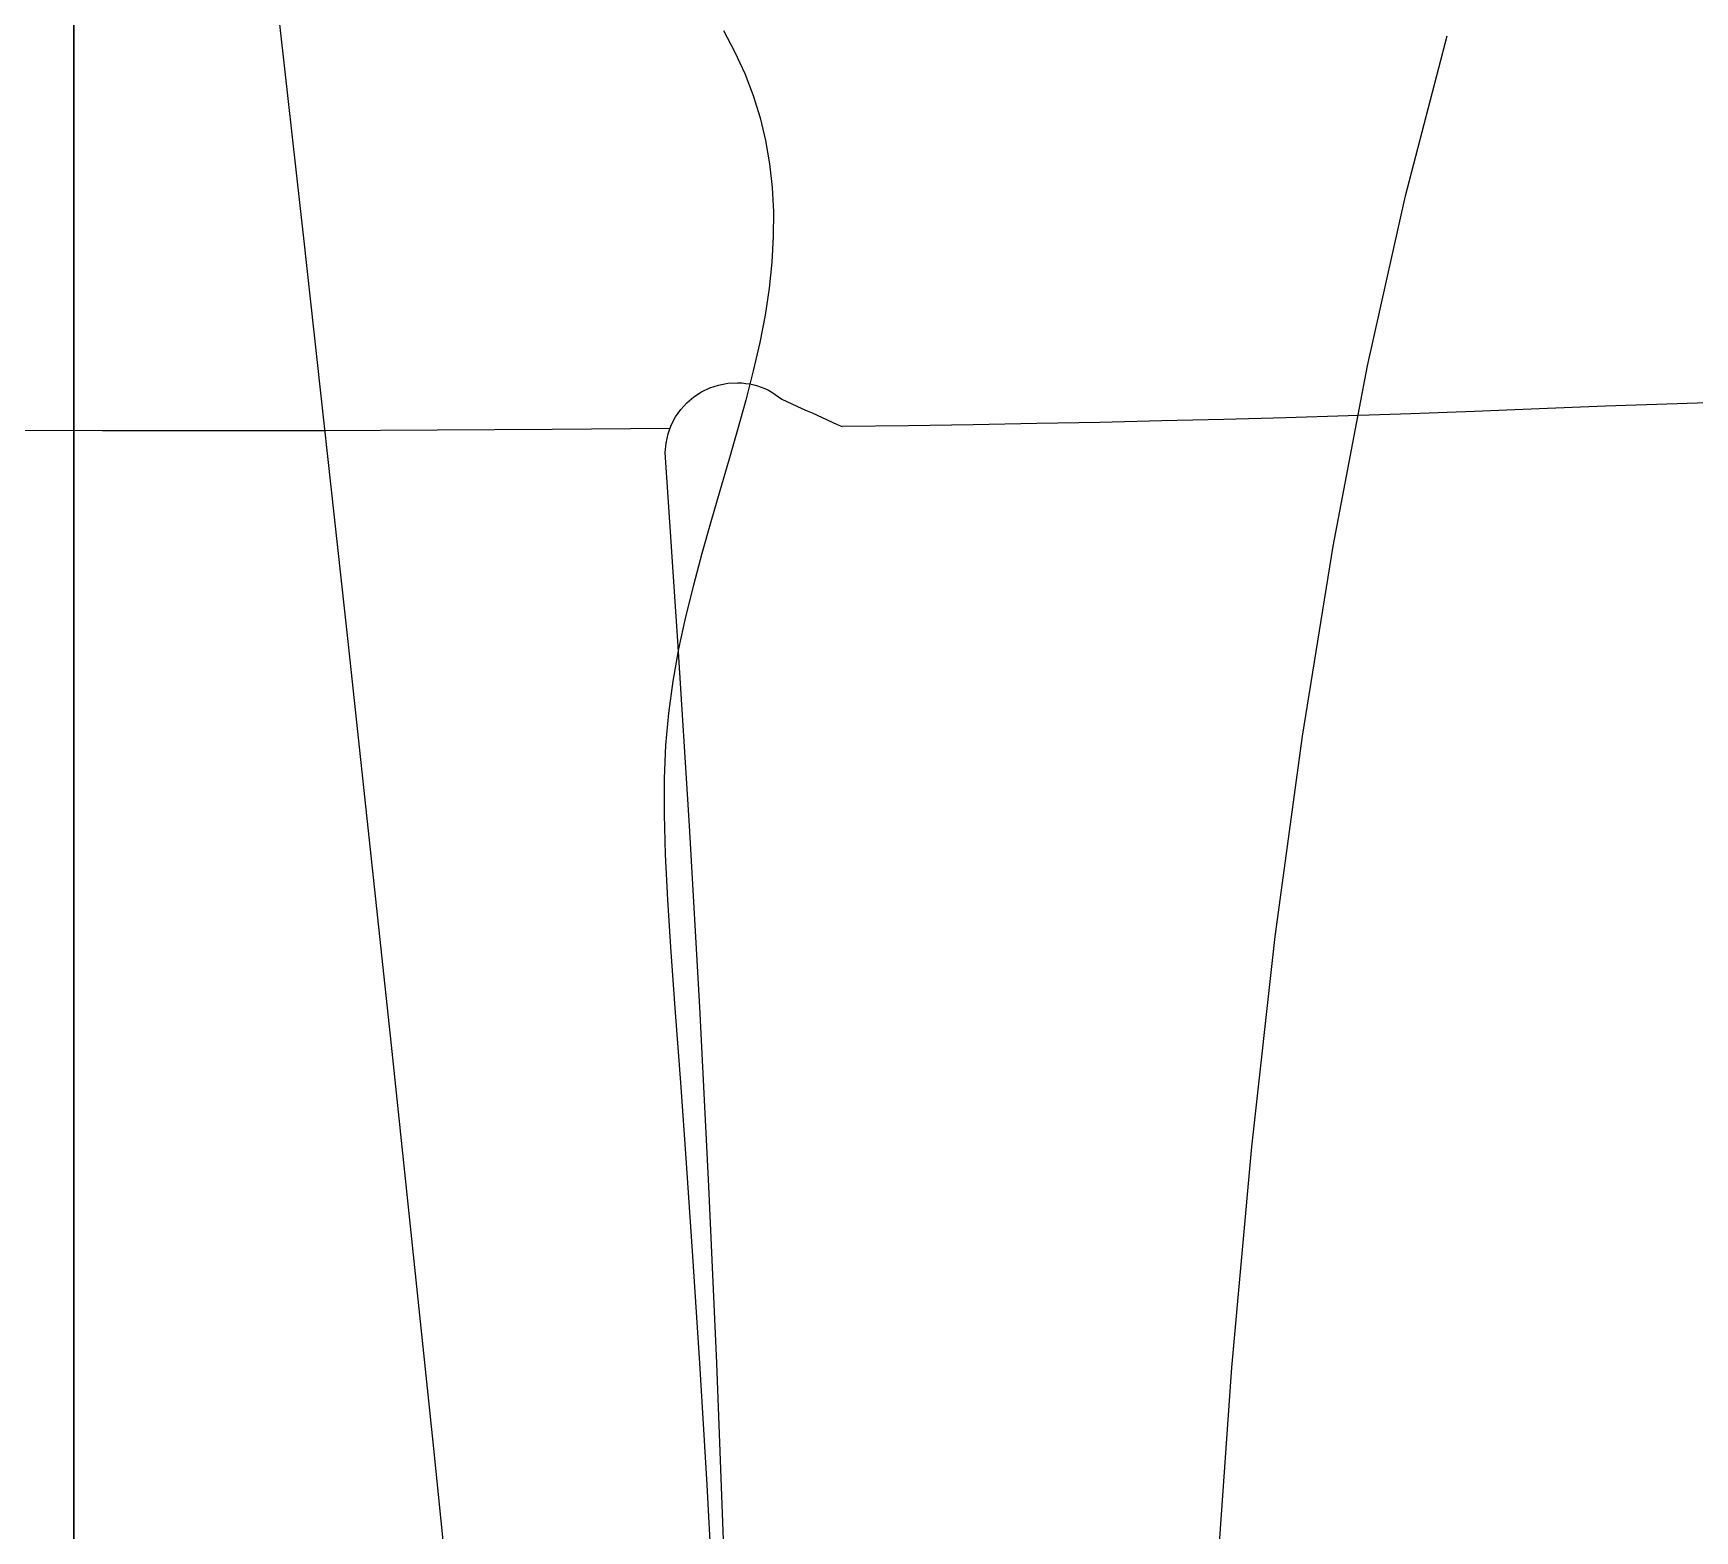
# Model space of a CAD drawing. Extents: x 11992 to 29481, y -6727 to 6811.
# Drawn here: x 24578.6 to 24669.3, y 3085.9 to 3167.7 of the extents above; entities that cross this region are included whole.
import ezdxf

# ---------------------------------------------------------------- set-up
doc = ezdxf.new("R2010")
doc.units = 0
doc.header["$MEASUREMENT"] = 0
doc.layers.get('0').update_dxf_attribs({"color": 8, "linetype": 'CONTINUOUS'})
doc.layers.add('zoylight 5回路', color=4, linetype='CONTINUOUS')

msp = doc.modelspace()

# ---------------------------------------------------------------- linework, layer by layer
for p, q in [((24580.771, 3169.542, -1852.367), (24580.771, 3167.158, -1855.73)), ((24580.771, 3166.811, -1524.228), (24580.771, 3168.185, -1524.566)), ((24580.771, 3168.176, -1524.564), (24580.771, 3166.802, -1524.226)), ((24580.771, 3168.116, -1522.89), (24580.771, 3166.801, -1522.47)), ((24616.244, 3167.859, -2436.428), (24616.862, 3166.687, -2436.428)), ((24653.492, 3158.84, -2436.428), (24655.764, 3167.577, -2436.428)), ((24580.771, 3167.158, -1855.73), (24580.771, 3164.757, -1859.082)), ((24580.771, 3165.425, -1523.898), (24580.771, 3166.811, -1524.228)), ((24580.771, 3166.802, -1524.226), (24580.771, 3165.416, -1523.897)), ((24580.771, 3166.801, -1522.47), (24580.771, 3165.474, -1522.055)), ((24616.862, 3166.687, -2436.428), (24617.404, 3165.511, -2436.428)), ((24580.771, 3165.474, -1522.055), (24580.771, 3164.136, -1521.645)), ((24580.771, 3164.027, -1523.579), (24580.771, 3165.425, -1523.898)), ((24580.771, 3165.416, -1523.897), (24580.771, 3164.018, -1523.577)), ((24617.404, 3165.511, -2436.428), (24617.864, 3164.316, -2436.428)), ((24580.771, 3164.757, -1859.082), (24580.771, 3162.342, -1862.424)), ((24580.771, 3164.136, -1521.645), (24580.771, 3162.786, -1521.242)), ((24580.771, 3162.617, -1523.268), (24580.771, 3164.027, -1523.579)), ((24580.771, 3164.018, -1523.577), (24580.771, 3162.609, -1523.267)), ((24617.864, 3164.316, -2436.428), (24618.242, 3163.098, -2436.428)), ((24618.242, 3163.098, -2436.428), (24618.541, 3161.858, -2436.428)), ((24580.771, 3162.786, -1521.242), (24580.771, 3161.425, -1520.845)), ((24580.771, 3161.195, -1522.969), (24580.771, 3162.617, -1523.268)), ((24580.771, 3162.609, -1523.267), (24580.771, 3161.187, -1522.967)), ((24580.771, 3162.342, -1862.424), (24580.771, 3159.916, -1865.758)), ((24580.771, 3161.425, -1520.845), (24580.771, 3160.052, -1520.455)), ((24580.771, 3159.762, -1522.679), (24580.771, 3161.195, -1522.969)), ((24580.771, 3161.187, -1522.967), (24580.771, 3159.753, -1522.678)), ((24618.541, 3161.858, -2436.428), (24618.762, 3160.591, -2436.428)), ((24618.762, 3160.591, -2436.428), (24618.905, 3159.297, -2436.428)), ((24580.771, 3160.052, -1520.455), (24580.771, 3158.666, -1520.072)), ((24580.771, 3159.916, -1865.758), (24580.771, 3157.479, -1869.084)), ((24580.771, 3158.316, -1522.401), (24580.771, 3159.762, -1522.679)), ((24580.771, 3159.753, -1522.678), (24580.771, 3158.308, -1522.4)), ((24580.771, 3158.666, -1520.072), (24580.771, 3157.27, -1519.697)), ((24618.905, 3159.297, -2436.428), (24618.973, 3157.972, -2436.428)), ((24651.419, 3149.554, -2436.428), (24653.492, 3158.84, -2436.428)), ((24580.771, 3156.858, -1522.133), (24580.771, 3158.316, -1522.401)), ((24580.771, 3158.308, -1522.4), (24580.771, 3156.85, -1522.133)), ((24618.973, 3157.972, -2436.428), (24618.967, 3156.615, -2436.428)), ((24580.771, 3157.479, -1869.084), (24580.771, 3155.037, -1872.406)), ((24580.771, 3157.27, -1519.697), (24580.771, 3155.861, -1519.329)), ((24580.771, 3155.389, -1521.878), (24580.771, 3156.858, -1522.133)), ((24580.771, 3156.85, -1522.133), (24580.771, 3155.381, -1521.878)), ((24618.967, 3156.615, -2436.428), (24618.888, 3155.224, -2436.428)), ((24580.771, 3155.861, -1519.329), (24580.771, 3154.441, -1518.969)), ((24580.771, 3153.907, -1521.635), (24580.771, 3155.389, -1521.878)), ((24580.771, 3155.381, -1521.878), (24580.771, 3153.899, -1521.634)), ((24580.771, 3155.037, -1872.406), (24580.771, 3152.59, -1875.723)), ((24618.888, 3155.224, -2436.428), (24618.739, 3153.797, -2436.428)), ((24580.771, 3154.441, -1518.969), (24580.771, 3153.008, -1518.618)), ((24580.771, 3152.413, -1521.404), (24580.771, 3153.907, -1521.635)), ((24580.771, 3153.899, -1521.634), (24580.771, 3152.405, -1521.404)), ((24580.771, 3153.008, -1518.618), (24580.771, 3151.563, -1518.276)), ((24618.739, 3153.797, -2436.428), (24618.518, 3152.331, -2436.428)), ((24580.771, 3152.59, -1875.723), (24580.771, 3150.142, -1879.038)), ((24580.771, 3150.907, -1521.187), (24580.771, 3152.413, -1521.404)), ((24580.771, 3152.405, -1521.404), (24580.771, 3150.898, -1521.186)), ((24618.518, 3152.331, -2436.428), (24618.23, 3150.824, -2436.428)), ((24580.771, 3151.563, -1518.276), (24580.771, 3150.107, -1517.943)), ((24580.771, 3149.389, -1520.983), (24580.771, 3150.907, -1521.187)), ((24580.771, 3150.898, -1521.186), (24580.771, 3149.38, -1520.982)), ((24618.23, 3150.824, -2436.428), (24617.877, 3149.276, -2436.428)), ((24580.771, 3150.142, -1879.038), (24580.771, 3147.694, -1882.353)), ((24580.771, 3150.107, -1517.943), (24580.771, 3148.638, -1517.619)), ((24580.771, 3147.858, -1520.793), (24580.771, 3149.389, -1520.983)), ((24580.771, 3149.38, -1520.982), (24580.771, 3147.85, -1520.792)), ((24649.542, 3139.717, -2436.428), (24651.419, 3149.554, -2436.428)), ((24580.771, 3148.638, -1517.619), (24580.771, 3147.157, -1517.306)), ((24615.497, 3148.352, -1636.428), (24615.979, 3148.51, -1636.428)), ((24615.979, 3148.51, -1636.428), (24616.486, 3148.605, -1636.428)), ((24616.486, 3148.605, -1636.428), (24617.013, 3148.631, -1636.428)), ((24617.013, 3148.631, -1636.428), (24617.241, 3148.622, -1636.428)), ((24617.241, 3148.622, -1636.428), (24617.465, 3148.6, -1636.428)), ((24617.465, 3148.6, -1636.428), (24617.683, 3148.568, -1636.428)), ((24617.877, 3149.276, -2436.428), (24617.469, 3147.689, -2436.428)), ((24617.683, 3148.568, -1636.428), (24617.896, 3148.523, -1636.428)), ((24617.896, 3148.523, -1636.428), (24618.104, 3148.466, -1636.428)), ((24618.104, 3148.466, -1636.428), (24618.307, 3148.397, -1636.428)), ((24580.771, 3146.316, -1520.617), (24580.771, 3147.858, -1520.793)), ((24580.771, 3147.85, -1520.792), (24580.771, 3146.308, -1520.617)), ((24580.771, 3147.694, -1882.353), (24580.771, 3145.253, -1885.664)), ((24613.915, 3147.174, -1636.428), (24614.25, 3147.541, -1636.428)), ((24614.25, 3147.541, -1636.428), (24614.628, 3147.863, -1636.428)), ((24614.628, 3147.863, -1636.428), (24615.045, 3148.135, -1636.428)), ((24615.045, 3148.135, -1636.428), (24615.497, 3148.352, -1636.428)), ((24617.469, 3147.689, -2436.428), (24617.02, 3146.067, -2436.428)), ((24618.307, 3148.397, -1636.428), (24618.505, 3148.317, -1636.428)), ((24618.505, 3148.317, -1636.428), (24618.7, 3148.224, -1636.428)), ((24618.7, 3148.224, -1636.428), (24618.89, 3148.119, -1636.428)), ((24618.89, 3148.119, -1636.428), (24619.076, 3148.001, -1636.428)), ((24619.076, 3148.001, -1636.428), (24619.259, 3147.872, -1636.428)), ((24619.259, 3147.872, -1636.428), (24619.438, 3147.729, -1636.428)), ((24619.438, 3147.729, -1636.428), (24619.712, 3147.605, -1636.428)), ((24619.712, 3147.605, -1636.428), (24619.986, 3147.481, -1636.428)), ((24671.109, 3147.57, -1636.428), (24664.416, 3147.35, -1636.428)), ((24580.771, 3147.157, -1517.306), (24580.771, 3145.664, -1517.003)), ((24613.397, 3146.321, -1636.428), (24613.629, 3146.766, -1636.428)), ((24613.629, 3146.766, -1636.428), (24613.915, 3147.174, -1636.428)), ((24619.986, 3147.481, -1636.428), (24620.26, 3147.357, -1636.428)), ((24620.26, 3147.357, -1636.428), (24620.534, 3147.233, -1636.428)), ((24620.534, 3147.233, -1636.428), (24620.808, 3147.108, -1636.428)), ((24620.808, 3147.108, -1636.428), (24621.082, 3146.984, -1636.428)), ((24621.082, 3146.984, -1636.428), (24621.356, 3146.86, -1636.428)), ((24621.356, 3146.86, -1636.428), (24621.63, 3146.736, -1636.428)), ((24621.63, 3146.736, -1636.428), (24621.903, 3146.612, -1636.428)), ((24643.575, 3146.633, -1636.428), (24640.193, 3146.547, -1636.428)), ((24646.957, 3146.727, -1636.428), (24643.575, 3146.633, -1636.428)), ((24650.354, 3146.831, -1636.428), (24646.957, 3146.727, -1636.428)), ((24653.783, 3146.945, -1636.428), (24650.354, 3146.831, -1636.428)), ((24657.259, 3147.069, -1636.428), (24653.783, 3146.945, -1636.428)), ((24660.798, 3147.204, -1636.428), (24657.259, 3147.069, -1636.428)), ((24664.416, 3147.35, -1636.428), (24660.798, 3147.204, -1636.428)), ((24582.337, 3146.012, -1636.428), (24576.337, 3146.032, -1636.428)), ((24580.771, 3144.762, -1520.456), (24580.771, 3146.316, -1520.617)), ((24580.771, 3146.308, -1520.617), (24580.771, 3144.754, -1520.456)), ((24588.366, 3146.007, -1636.428), (24582.337, 3146.012, -1636.428)), ((24594.45, 3146.016, -1636.428), (24588.366, 3146.007, -1636.428)), ((24600.619, 3146.041, -1636.428), (24594.45, 3146.016, -1636.428)), ((24606.901, 3146.08, -1636.428), (24600.619, 3146.041, -1636.428)), ((24613.323, 3146.134, -1636.428), (24606.901, 3146.08, -1636.428)), ((24613.112, 3145.342, -1636.428), (24613.223, 3145.845, -1636.428)), ((24613.223, 3145.845, -1636.428), (24613.397, 3146.321, -1636.428)), ((24617.02, 3146.067, -2436.428), (24616.542, 3144.415, -2436.428)), ((24621.903, 3146.612, -1636.428), (24622.178, 3146.487, -1636.428)), ((24622.178, 3146.487, -1636.428), (24622.451, 3146.363, -1636.428)), ((24622.451, 3146.363, -1636.428), (24622.725, 3146.239, -1636.428)), ((24626.346, 3146.286, -1636.428), (24622.725, 3146.239, -1636.428)), ((24629.888, 3146.34, -1636.428), (24626.346, 3146.286, -1636.428)), ((24633.365, 3146.401, -1636.428), (24629.888, 3146.34, -1636.428)), ((24636.795, 3146.47, -1636.428), (24633.365, 3146.401, -1636.428)), ((24640.193, 3146.547, -1636.428), (24636.795, 3146.47, -1636.428)), ((24580.771, 3145.664, -1517.003), (24580.771, 3144.159, -1516.711)), ((24580.771, 3145.253, -1885.664), (24580.771, 3142.815, -1888.979)), ((24613.067, 3144.816, -1636.428), (24613.112, 3145.342, -1636.428)), ((24613.763, 3134.517, -1636.428), (24613.067, 3144.816, -1636.428)), ((24580.771, 3143.197, -1520.31), (24580.771, 3144.762, -1520.456)), ((24580.771, 3144.754, -1520.456), (24580.771, 3143.188, -1520.31)), ((24580.771, 3144.159, -1516.711), (24580.771, 3142.642, -1516.43)), ((24616.542, 3144.415, -2436.428), (24616.049, 3142.737, -2436.428)), ((24580.771, 3141.62, -1520.18), (24580.771, 3143.197, -1520.31)), ((24580.771, 3143.188, -1520.31), (24580.771, 3141.611, -1520.18)), ((24580.771, 3142.815, -1888.979), (24580.771, 3140.385, -1892.301)), ((24580.771, 3142.642, -1516.43), (24580.771, 3141.112, -1516.16)), ((24616.049, 3142.737, -2436.428), (24615.553, 3141.037, -2436.428)), ((24580.771, 3140.031, -1520.066), (24580.771, 3141.62, -1520.18)), ((24580.771, 3141.611, -1520.18), (24580.771, 3140.023, -1520.067)), ((24580.771, 3141.112, -1516.16), (24580.771, 3139.57, -1515.903)), ((24580.771, 3140.385, -1892.301), (24580.771, 3137.963, -1895.631)), ((24615.553, 3141.037, -2436.428), (24615.067, 3139.318, -2436.428)), ((24580.771, 3138.43, -1519.968), (24580.771, 3140.031, -1520.066)), ((24580.771, 3140.023, -1520.067), (24580.771, 3138.423, -1519.969)), ((24580.771, 3139.57, -1515.903), (24580.771, 3138.017, -1515.658)), ((24647.863, 3129.33, -2436.428), (24649.542, 3139.717, -2436.428)), ((24615.067, 3139.318, -2436.428), (24614.604, 3137.586, -2436.428)), ((24580.771, 3136.819, -1519.888), (24580.771, 3138.43, -1519.968)), ((24580.771, 3138.423, -1519.969), (24580.771, 3136.811, -1519.889)), ((24580.771, 3138.017, -1515.658), (24580.771, 3136.451, -1515.426)), ((24580.771, 3137.963, -1895.631), (24580.771, 3135.553, -1898.97)), ((24614.604, 3137.586, -2436.428), (24614.176, 3135.844, -2436.428)), ((24580.771, 3135.196, -1519.825), (24580.771, 3136.819, -1519.888)), ((24580.771, 3136.811, -1519.889), (24580.771, 3135.188, -1519.826)), ((24580.771, 3136.451, -1515.426), (24580.771, 3134.873, -1515.207)), ((24614.176, 3135.844, -2436.428), (24613.798, 3134.096, -2436.428)), ((24580.771, 3135.553, -1898.97), (24580.771, 3133.158, -1902.319)), ((24580.771, 3134.381, -1519.8), (24580.771, 3135.196, -1519.825)), ((24580.771, 3135.188, -1519.826), (24580.771, 3134.373, -1519.801)), ((24580.771, 3134.873, -1515.207), (24580.771, 3133.283, -1515.001)), ((24580.771, 3133.563, -1519.78), (24580.771, 3134.381, -1519.8)), ((24580.771, 3134.373, -1519.801), (24580.771, 3133.555, -1519.781)), ((24613.798, 3134.096, -2436.428), (24613.481, 3132.347, -2436.428)), ((24614.391, 3124.44, -1636.428), (24613.763, 3134.517, -1636.428)), ((24580.771, 3132.743, -1519.764), (24580.771, 3133.563, -1519.78)), ((24580.771, 3133.555, -1519.781), (24580.771, 3132.734, -1519.766)), ((24580.771, 3133.283, -1515.001), (24580.771, 3131.681, -1514.81)), ((24580.771, 3133.158, -1902.319), (24580.771, 3130.78, -1905.68)), ((24580.771, 3131.92, -1519.753), (24580.771, 3132.743, -1519.764)), ((24580.771, 3132.734, -1519.766), (24580.771, 3131.911, -1519.755)), ((24613.481, 3132.347, -2436.428), (24613.238, 3130.601, -2436.428)), ((24580.771, 3131.094, -1519.747), (24580.771, 3131.92, -1519.753)), ((24580.771, 3131.911, -1519.755), (24580.771, 3131.085, -1519.748)), ((24580.771, 3131.681, -1514.81), (24580.771, 3130.067, -1514.632)), ((24580.771, 3130.266, -1519.745), (24580.771, 3131.094, -1519.747)), ((24580.771, 3131.085, -1519.748), (24580.771, 3130.257, -1519.747)), ((24580.771, 3130.78, -1905.68), (24580.771, 3128.42, -1909.055)), ((24613.238, 3130.601, -2436.428), (24613.08, 3128.848, -2436.428)), ((24580.771, 3129.434, -1519.748), (24580.771, 3130.266, -1519.745)), ((24580.771, 3130.257, -1519.747), (24580.771, 3129.426, -1519.75)), ((24580.771, 3130.067, -1514.632), (24580.771, 3128.442, -1514.47)), ((24580.771, 3128.601, -1519.756), (24580.771, 3129.434, -1519.748)), ((24580.771, 3129.426, -1519.75), (24580.771, 3128.593, -1519.758)), ((24580.771, 3127.765, -1519.769), (24580.771, 3128.601, -1519.756)), ((24580.771, 3128.593, -1519.758), (24580.771, 3127.756, -1519.771)), ((24613.08, 3128.848, -2436.428), (24613.002, 3127.026, -2436.428)), ((24646.382, 3118.393, -2436.428), (24647.863, 3129.33, -2436.428)), ((24580.771, 3128.442, -1514.47), (24580.771, 3126.805, -1514.322)), ((24580.771, 3128.42, -1909.055), (24580.771, 3126.084, -1912.444)), ((24580.771, 3126.926, -1519.786), (24580.771, 3127.765, -1519.769)), ((24580.771, 3127.756, -1519.771), (24580.771, 3126.918, -1519.788)), ((24580.771, 3126.085, -1519.809), (24580.771, 3126.926, -1519.786)), ((24580.771, 3126.918, -1519.788), (24580.771, 3126.077, -1519.811)), ((24580.771, 3126.805, -1514.322), (24580.771, 3125.157, -1514.19)), ((24613.002, 3127.026, -2436.428), (24612.999, 3125.061, -2436.428)), ((24580.771, 3125.241, -1519.837), (24580.771, 3126.085, -1519.809)), ((24580.771, 3126.084, -1912.444), (24580.771, 3123.771, -1915.85)), ((24580.771, 3126.077, -1519.811), (24580.771, 3125.233, -1519.839)), ((24580.771, 3124.396, -1519.87), (24580.771, 3125.241, -1519.837)), ((24580.771, 3125.233, -1519.839), (24580.771, 3124.388, -1519.872)), ((24580.771, 3125.157, -1514.19), (24580.771, 3123.497, -1514.073)), ((24612.999, 3125.061, -2436.428), (24613.065, 3122.876, -2436.428)), ((24580.771, 3123.548, -1519.908), (24580.771, 3124.396, -1519.87)), ((24580.771, 3124.388, -1519.872), (24580.771, 3123.539, -1519.91)), ((24614.952, 3114.54, -1636.428), (24614.391, 3124.44, -1636.428)), ((24580.771, 3123.735, -1508.868), (24580.771, 3123.829, -1508.88)), ((24580.771, 3123.771, -1915.85), (24580.771, 3121.486, -1919.273)), ((24580.771, 3123.642, -1508.856), (24580.771, 3123.735, -1508.868)), ((24580.771, 3123.548, -1508.844), (24580.771, 3123.642, -1508.856)), ((24580.771, 3123.454, -1508.832), (24580.771, 3123.548, -1508.844)), ((24580.771, 3122.697, -1519.951), (24580.771, 3123.548, -1519.908)), ((24580.771, 3123.539, -1519.91), (24580.771, 3122.689, -1519.953)), ((24580.771, 3123.497, -1514.073), (24580.771, 3121.825, -1513.973)), ((24580.771, 3123.36, -1508.82), (24580.771, 3123.454, -1508.832)), ((24580.771, 3123.267, -1508.808), (24580.771, 3123.36, -1508.82)), ((24580.771, 3123.173, -1508.796), (24580.771, 3123.267, -1508.808)), ((24580.771, 3123.08, -1508.784), (24580.771, 3123.173, -1508.796)), ((24580.771, 3122.986, -1508.772), (24580.771, 3123.08, -1508.784)), ((24580.771, 3122.893, -1508.76), (24580.771, 3122.986, -1508.772)), ((24580.771, 3122.799, -1508.748), (24580.771, 3122.893, -1508.76)), ((24580.771, 3122.706, -1508.736), (24580.771, 3122.799, -1508.748)), ((24580.771, 3122.542, -1508.716), (24580.771, 3122.706, -1508.736)), ((24580.771, 3121.844, -1519.999), (24580.771, 3122.697, -1519.951)), ((24580.771, 3122.689, -1519.953), (24580.771, 3121.836, -1520.002)), ((24580.771, 3122.378, -1508.696), (24580.771, 3122.542, -1508.716)), ((24580.771, 3122.214, -1508.676), (24580.771, 3122.378, -1508.696)), ((24580.771, 3122.05, -1508.656), (24580.771, 3122.214, -1508.676)), ((24613.065, 3122.876, -2436.428), (24613.194, 3120.396, -2436.428)), ((24580.771, 3121.887, -1508.636), (24580.771, 3122.05, -1508.656)), ((24580.771, 3121.723, -1508.616), (24580.771, 3121.887, -1508.636)), ((24580.771, 3120.989, -1520.053), (24580.771, 3121.844, -1519.999)), ((24580.771, 3121.836, -1520.002), (24580.771, 3120.981, -1520.056)), ((24580.771, 3121.825, -1513.973), (24580.771, 3120.986, -1513.929)), ((24580.771, 3121.559, -1508.596), (24580.771, 3121.723, -1508.616)), ((24580.771, 3121.396, -1508.576), (24580.771, 3121.559, -1508.596)), ((24580.771, 3121.486, -1919.273), (24580.771, 3119.232, -1922.715)), ((24580.771, 3121.232, -1508.556), (24580.771, 3121.396, -1508.576)), ((24580.771, 3121.068, -1508.536), (24580.771, 3121.232, -1508.556)), ((24580.771, 3120.905, -1508.515), (24580.771, 3121.068, -1508.536)), ((24580.771, 3120.131, -1520.112), (24580.771, 3120.989, -1520.053)), ((24580.771, 3120.986, -1513.929), (24580.771, 3120.143, -1513.89)), ((24580.771, 3120.981, -1520.056), (24580.771, 3120.124, -1520.115)), ((24580.771, 3120.741, -1508.495), (24580.771, 3120.905, -1508.515)), ((24580.771, 3120.58, -1508.476), (24580.771, 3120.741, -1508.495)), ((24580.771, 3120.418, -1508.457), (24580.771, 3120.58, -1508.476)), ((24580.771, 3120.256, -1508.438), (24580.771, 3120.418, -1508.457)), ((24613.194, 3120.396, -2436.428), (24613.379, 3117.546, -2436.428)), ((24580.771, 3120.094, -1508.419), (24580.771, 3120.256, -1508.438)), ((24580.771, 3120.143, -1513.89), (24580.771, 3119.298, -1513.854)), ((24580.771, 3119.272, -1520.176), (24580.771, 3120.131, -1520.112)), ((24580.771, 3120.124, -1520.115), (24580.771, 3119.264, -1520.179)), ((24580.771, 3119.932, -1508.4), (24580.771, 3120.094, -1508.419)), ((24580.771, 3119.77, -1508.381), (24580.771, 3119.932, -1508.4)), ((24580.771, 3119.608, -1508.362), (24580.771, 3119.77, -1508.381)), ((24580.771, 3119.446, -1508.343), (24580.771, 3119.608, -1508.362)), ((24580.771, 3119.284, -1508.324), (24580.771, 3119.446, -1508.343)), ((24580.771, 3119.298, -1513.854), (24580.771, 3118.45, -1513.823)), ((24580.771, 3119.122, -1508.305), (24580.771, 3119.284, -1508.324)), ((24580.771, 3118.41, -1520.246), (24580.771, 3119.272, -1520.176)), ((24580.771, 3119.264, -1520.179), (24580.771, 3118.403, -1520.249)), ((24580.771, 3119.232, -1922.715), (24580.771, 3114.814, -1929.664)), ((24580.771, 3118.96, -1508.286), (24580.771, 3119.122, -1508.305)), ((24580.771, 3118.798, -1508.267), (24580.771, 3118.96, -1508.286)), ((24580.771, 3118.638, -1508.249), (24580.771, 3118.798, -1508.267)), ((24580.771, 3118.478, -1508.231), (24580.771, 3118.638, -1508.249)), ((24580.771, 3118.317, -1508.213), (24580.771, 3118.478, -1508.231)), ((24580.771, 3118.45, -1513.823), (24580.771, 3117.6, -1513.796)), ((24580.771, 3117.546, -1520.321), (24580.771, 3118.41, -1520.246)), ((24580.771, 3118.403, -1520.249), (24580.771, 3117.539, -1520.324)), ((24580.771, 3118.157, -1508.195), (24580.771, 3118.317, -1508.213)), ((24580.771, 3117.997, -1508.177), (24580.771, 3118.157, -1508.195)), ((24580.771, 3117.837, -1508.158), (24580.771, 3117.997, -1508.177)), ((24580.771, 3117.677, -1508.14), (24580.771, 3117.837, -1508.158)), ((24580.771, 3117.517, -1508.122), (24580.771, 3117.677, -1508.14)), ((24580.771, 3117.6, -1513.796), (24580.771, 3116.747, -1513.773)), ((24645.098, 3106.906, -2436.428), (24646.382, 3118.393, -2436.428)), ((24580.771, 3116.68, -1520.401), (24580.771, 3117.546, -1520.321)), ((24580.771, 3117.539, -1520.324), (24580.771, 3116.674, -1520.405)), ((24580.771, 3117.357, -1508.104), (24580.771, 3117.517, -1508.122)), ((24580.771, 3117.196, -1508.086), (24580.771, 3117.357, -1508.104)), ((24580.771, 3117.036, -1508.068), (24580.771, 3117.196, -1508.086)), ((24580.771, 3116.876, -1508.05), (24580.771, 3117.036, -1508.068)), ((24580.771, 3116.717, -1508.033), (24580.771, 3116.876, -1508.05)), ((24580.771, 3116.747, -1513.773), (24580.771, 3115.891, -1513.755)), ((24580.771, 3116.559, -1508.016), (24580.771, 3116.717, -1508.033)), ((24613.379, 3117.546, -2436.428), (24613.615, 3114.251, -2436.428)), ((24580.771, 3115.812, -1520.488), (24580.771, 3116.68, -1520.401)), ((24580.771, 3116.674, -1520.405), (24580.771, 3115.806, -1520.491)), ((24580.771, 3116.4, -1507.999), (24580.771, 3116.559, -1508.016)), ((24580.771, 3116.241, -1507.982), (24580.771, 3116.4, -1507.999)), ((24580.771, 3116.082, -1507.965), (24580.771, 3116.241, -1507.982)), ((24580.771, 3115.924, -1507.948), (24580.771, 3116.082, -1507.965)), ((24580.771, 3115.765, -1507.931), (24580.771, 3115.924, -1507.948)), ((24580.771, 3115.891, -1513.755), (24580.771, 3115.033, -1513.742)), ((24580.771, 3114.942, -1520.579), (24580.771, 3115.812, -1520.488)), ((24580.771, 3115.806, -1520.491), (24580.771, 3114.937, -1520.583)), ((24580.771, 3115.607, -1507.914), (24580.771, 3115.765, -1507.931)), ((24580.771, 3115.448, -1507.897), (24580.771, 3115.607, -1507.914)), ((24580.771, 3115.289, -1507.88), (24580.771, 3115.448, -1507.897)), ((24580.771, 3115.13, -1507.863), (24580.771, 3115.289, -1507.88)), ((24580.771, 3114.972, -1507.846), (24580.771, 3115.13, -1507.863)), ((24580.771, 3115.033, -1513.742), (24580.771, 3114.172, -1513.732)), ((24580.771, 3114.815, -1507.829), (24580.771, 3114.972, -1507.846)), ((24580.771, 3114.071, -1520.677), (24580.771, 3114.942, -1520.579)), ((24580.771, 3114.937, -1520.583), (24580.771, 3114.065, -1520.68)), ((24580.771, 3114.657, -1507.813), (24580.771, 3114.815, -1507.829)), ((24580.771, 3114.814, -1929.664), (24580.771, 3110.517, -1936.689)), ((24580.771, 3114.5, -1507.797), (24580.771, 3114.657, -1507.813)), ((24580.771, 3114.343, -1507.781), (24580.771, 3114.5, -1507.797)), ((24580.771, 3114.186, -1507.765), (24580.771, 3114.343, -1507.781)), ((24580.771, 3114.029, -1507.749), (24580.771, 3114.186, -1507.765)), ((24580.771, 3114.172, -1513.732), (24580.771, 3113.308, -1513.728)), ((24580.771, 3113.198, -1520.78), (24580.771, 3114.071, -1520.677)), ((24580.771, 3114.065, -1520.68), (24580.771, 3113.192, -1520.783)), ((24580.771, 3113.872, -1507.733), (24580.771, 3114.029, -1507.749)), ((24613.615, 3114.251, -2436.428), (24613.894, 3110.434, -2436.428)), ((24615.447, 3104.773, -1636.428), (24614.952, 3114.54, -1636.428)), ((24580.771, 3113.715, -1507.717), (24580.771, 3113.872, -1507.733)), ((24580.771, 3113.558, -1507.701), (24580.771, 3113.715, -1507.717)), ((24580.771, 3113.401, -1507.685), (24580.771, 3113.558, -1507.701)), ((24580.771, 3113.244, -1507.669), (24580.771, 3113.401, -1507.685)), ((24580.771, 3113.308, -1513.728), (24580.771, 3112.442, -1513.728)), ((24580.771, 3113.087, -1507.653), (24580.771, 3113.244, -1507.669)), ((24580.771, 3112.323, -1520.888), (24580.771, 3113.198, -1520.78)), ((24580.771, 3113.192, -1520.783), (24580.771, 3112.317, -1520.892)), ((24580.771, 3112.931, -1507.638), (24580.771, 3113.087, -1507.653)), ((24580.771, 3112.775, -1507.623), (24580.771, 3112.931, -1507.638)), ((24580.771, 3112.62, -1507.608), (24580.771, 3112.775, -1507.623)), ((24580.771, 3112.464, -1507.593), (24580.771, 3112.62, -1507.608)), ((24580.771, 3112.308, -1507.577), (24580.771, 3112.464, -1507.593)), ((24580.771, 3112.442, -1513.728), (24580.771, 3111.573, -1513.732)), ((24580.771, 3111.446, -1521.003), (24580.771, 3112.323, -1520.888)), ((24580.771, 3112.317, -1520.892), (24580.771, 3111.44, -1521.006)), ((24580.771, 3112.152, -1507.562), (24580.771, 3112.308, -1507.577)), ((24580.771, 3111.997, -1507.547), (24580.771, 3112.152, -1507.562)), ((24580.771, 3111.841, -1507.532), (24580.771, 3111.997, -1507.547)), ((24580.771, 3111.685, -1507.517), (24580.771, 3111.841, -1507.532)), ((24580.771, 3111.529, -1507.502), (24580.771, 3111.685, -1507.517)), ((24580.771, 3111.573, -1513.732), (24580.771, 3110.703, -1513.741)), ((24580.771, 3111.374, -1507.487), (24580.771, 3111.529, -1507.502)), ((24580.771, 3110.568, -1521.123), (24580.771, 3111.446, -1521.003)), ((24580.771, 3111.44, -1521.006), (24580.771, 3110.561, -1521.127)), ((24580.771, 3111.218, -1507.471), (24580.771, 3111.374, -1507.487)), ((24580.771, 3110.317, -1507.388), (24580.771, 3111.218, -1507.471)), ((24580.771, 3110.703, -1513.741), (24580.771, 3109.829, -1513.755)), ((24580.771, 3109.688, -1521.249), (24580.771, 3110.568, -1521.123)), ((24580.771, 3110.561, -1521.127), (24580.771, 3109.681, -1521.253)), ((24580.771, 3110.517, -1936.689), (24580.771, 3106.333, -1943.784)), ((24613.894, 3110.434, -2436.428), (24614.212, 3106.022, -2436.428)), ((24580.771, 3109.415, -1507.306), (24580.771, 3110.317, -1507.388)), ((24580.771, 3109.829, -1513.755), (24580.771, 3108.953, -1513.773)), ((24580.771, 3108.806, -1521.38), (24580.771, 3109.688, -1521.249)), ((24580.771, 3109.681, -1521.253), (24580.771, 3108.799, -1521.384)), ((24580.771, 3108.514, -1507.227), (24580.771, 3109.415, -1507.306)), ((24580.771, 3108.953, -1513.773), (24580.771, 3108.075, -1513.797)), ((24580.771, 3107.922, -1521.518), (24580.771, 3108.806, -1521.38)), ((24580.771, 3108.799, -1521.384), (24580.771, 3107.915, -1521.522)), ((24580.771, 3107.613, -1507.15), (24580.771, 3108.514, -1507.227)), ((24580.771, 3108.075, -1513.797), (24580.771, 3107.195, -1513.825)), ((24580.771, 3107.037, -1521.662), (24580.771, 3107.922, -1521.518)), ((24580.771, 3107.915, -1521.522), (24580.771, 3107.03, -1521.666)), ((24580.771, 3106.711, -1507.075), (24580.771, 3107.613, -1507.15)), ((24580.771, 3107.195, -1513.825), (24580.771, 3106.312, -1513.857)), ((24580.771, 3106.151, -1521.811), (24580.771, 3107.037, -1521.662)), ((24580.771, 3107.03, -1521.666), (24580.771, 3106.144, -1521.815)), ((24580.771, 3105.81, -1507.003), (24580.771, 3106.711, -1507.075)), ((24644.012, 3094.87, -2436.428), (24645.098, 3106.906, -2436.428)), ((24580.771, 3106.333, -1943.784), (24580.771, 3102.254, -1950.942)), ((24580.771, 3106.312, -1513.857), (24580.771, 3105.427, -1513.895)), ((24580.771, 3105.263, -1521.966), (24580.771, 3106.151, -1521.811)), ((24580.771, 3106.144, -1521.815), (24580.771, 3105.256, -1521.971)), ((24580.771, 3104.909, -1506.933), (24580.771, 3105.81, -1507.003)), ((24614.212, 3106.022, -2436.428), (24614.562, 3100.938, -2436.428)), ((24580.771, 3105.427, -1513.895), (24580.771, 3104.54, -1513.938)), ((24580.771, 3104.374, -1522.128), (24580.771, 3105.263, -1521.966)), ((24580.771, 3105.256, -1521.971), (24580.771, 3104.366, -1522.132)), ((24580.771, 3104.007, -1506.866), (24580.771, 3104.909, -1506.933)), ((24580.771, 3104.54, -1513.938), (24580.771, 3103.65, -1513.986)), ((24580.771, 3103.484, -1522.295), (24580.771, 3104.374, -1522.128)), ((24580.771, 3104.366, -1522.132), (24580.771, 3103.476, -1522.3)), ((24580.771, 3103.106, -1506.801), (24580.771, 3104.007, -1506.866)), ((24615.878, 3095.093, -1636.428), (24615.447, 3104.773, -1636.428)), ((24580.771, 3103.65, -1513.986), (24580.771, 3102.759, -1514.038)), ((24580.771, 3102.592, -1522.469), (24580.771, 3103.484, -1522.295)), ((24580.771, 3103.476, -1522.3), (24580.771, 3102.584, -1522.474)), ((24580.771, 3102.204, -1506.739), (24580.771, 3103.106, -1506.801)), ((24580.771, 3102.759, -1514.038), (24580.771, 3101.866, -1514.096)), ((24580.771, 3101.7, -1522.648), (24580.771, 3102.592, -1522.469)), ((24580.771, 3102.584, -1522.474), (24580.771, 3101.691, -1522.653)), ((24580.771, 3102.254, -1950.942), (24580.771, 3098.271, -1958.156)), ((24580.771, 3101.302, -1506.678), (24580.771, 3102.204, -1506.739)), ((24580.771, 3101.866, -1514.096), (24580.771, 3100.97, -1514.158)), ((24580.771, 3100.806, -1522.834), (24580.771, 3101.7, -1522.648)), ((24580.771, 3101.691, -1522.653), (24580.771, 3100.797, -1522.839)), ((24580.771, 3100.4, -1506.621), (24580.771, 3101.302, -1506.678)), ((24580.771, 3100.97, -1514.158), (24580.771, 3100.073, -1514.226)), ((24580.771, 3099.911, -1523.026), (24580.771, 3100.806, -1522.834)), ((24580.771, 3100.797, -1522.839), (24580.771, 3099.902, -1523.031)), ((24580.771, 3099.552, -1506.569), (24580.771, 3100.4, -1506.621)), ((24614.562, 3100.938, -2436.428), (24614.937, 3095.107, -2436.428)), ((24580.771, 3100.073, -1514.226), (24580.771, 3099.174, -1514.299)), ((24580.771, 3099.015, -1523.224), (24580.771, 3099.911, -1523.026)), ((24580.771, 3099.902, -1523.031), (24580.771, 3099.007, -1523.229)), ((24580.771, 3098.705, -1506.52), (24580.771, 3099.552, -1506.569)), ((24580.771, 3099.174, -1514.299), (24580.771, 3098.272, -1514.377)), ((24580.771, 3098.118, -1523.428), (24580.771, 3099.015, -1523.224)), ((24580.771, 3099.007, -1523.229), (24580.771, 3098.11, -1523.433)), ((24580.771, 3097.858, -1506.472), (24580.771, 3098.705, -1506.52)), ((24580.771, 3098.272, -1514.377), (24580.771, 3097.369, -1514.46)), ((24580.771, 3098.271, -1958.156), (24580.771, 3094.376, -1965.419)), ((24580.771, 3097.221, -1523.638), (24580.771, 3098.118, -1523.428)), ((24580.771, 3098.11, -1523.433), (24580.771, 3097.213, -1523.644)), ((24580.771, 3097.011, -1506.428), (24580.771, 3097.858, -1506.472)), ((24580.771, 3097.369, -1514.46), (24580.771, 3096.463, -1514.548)), ((24580.771, 3096.322, -1523.855), (24580.771, 3097.221, -1523.638)), ((24580.771, 3097.213, -1523.644), (24580.771, 3096.314, -1523.86)), ((24580.771, 3096.164, -1506.385), (24580.771, 3097.011, -1506.428)), ((24580.771, 3096.463, -1514.548), (24580.771, 3095.556, -1514.642)), ((24580.771, 3095.423, -1524.077), (24580.771, 3096.322, -1523.855)), ((24580.771, 3096.314, -1523.86), (24580.771, 3095.415, -1524.083)), ((24580.771, 3095.317, -1506.344), (24580.771, 3096.164, -1506.385)), ((24580.771, 3095.556, -1514.642), (24580.771, 3094.647, -1514.74)), ((24580.771, 3094.523, -1524.307), (24580.771, 3095.423, -1524.077)), ((24580.771, 3095.415, -1524.083), (24580.771, 3094.515, -1524.312)), ((24580.771, 3094.47, -1506.306), (24580.771, 3095.317, -1506.344)), ((24614.937, 3095.107, -2436.428), (24615.332, 3088.453, -2436.428)), ((24616.248, 3085.456, -1636.428), (24615.878, 3095.093, -1636.428)), ((24580.771, 3094.647, -1514.74), (24580.771, 3093.737, -1514.844)), ((24580.771, 3093.622, -1524.542), (24580.771, 3094.523, -1524.307)), ((24580.771, 3094.515, -1524.312), (24580.771, 3093.615, -1524.547)), ((24580.771, 3093.622, -1506.271), (24580.771, 3094.47, -1506.306)), ((24580.771, 3094.376, -1965.419), (24580.771, 3090.56, -1972.724)), ((24643.123, 3082.283, -2436.428), (24644.012, 3094.87, -2436.428)), ((24580.771, 3093.737, -1514.844), (24580.771, 3092.824, -1514.954)), ((24580.771, 3092.775, -1506.237), (24580.771, 3093.622, -1506.271)), ((24580.771, 3092.721, -1524.783), (24580.771, 3093.622, -1524.542)), ((24580.771, 3093.615, -1524.547), (24580.771, 3092.714, -1524.789)), ((24580.771, 3092.824, -1514.954), (24580.771, 3091.911, -1515.068)), ((24580.771, 3091.928, -1506.206), (24580.771, 3092.775, -1506.237)), ((24580.771, 3091.82, -1525.031), (24580.771, 3092.721, -1524.783)), ((24580.771, 3092.714, -1524.789), (24580.771, 3091.813, -1525.037)), ((24580.771, 3091.081, -1506.178), (24580.771, 3091.928, -1506.206)), ((24580.771, 3091.911, -1515.068), (24580.771, 3090.996, -1515.188)), ((24580.771, 3090.918, -1525.286), (24580.771, 3091.82, -1525.031)), ((24580.771, 3091.813, -1525.037), (24580.771, 3090.911, -1525.292)), ((24580.771, 3090.234, -1506.151), (24580.771, 3091.081, -1506.178)), ((24580.771, 3090.996, -1515.188), (24580.771, 3090.08, -1515.314)), ((24580.771, 3090.016, -1525.546), (24580.771, 3090.918, -1525.286)), ((24580.771, 3090.911, -1525.292), (24580.771, 3090.009, -1525.552)), ((24580.771, 3090.56, -1972.724), (24580.771, 3086.815, -1980.066)), ((24580.771, 3088.601, -1506.108), (24580.771, 3090.234, -1506.151)), ((24580.771, 3090.08, -1515.314), (24580.771, 3089.161, -1515.445)), ((24580.771, 3089.113, -1525.813), (24580.771, 3090.016, -1525.546)), ((24580.771, 3090.009, -1525.552), (24580.771, 3089.106, -1525.819)), ((24580.771, 3089.161, -1515.445), (24580.771, 3088.242, -1515.581)), ((24580.771, 3088.21, -1526.086), (24580.771, 3089.113, -1525.813)), ((24580.771, 3089.106, -1525.819), (24580.771, 3088.203, -1526.093)), ((24580.771, 3086.967, -1506.074), (24580.771, 3088.601, -1506.108)), ((24580.771, 3088.242, -1515.581), (24580.771, 3087.32, -1515.722)), ((24580.771, 3087.307, -1526.365), (24580.771, 3088.21, -1526.086)), ((24580.771, 3088.203, -1526.093), (24580.771, 3087.3, -1526.372)), ((24615.332, 3088.453, -2436.428), (24615.742, 3080.939, -2436.428)), ((24580.771, 3087.32, -1515.722), (24580.771, 3086.398, -1515.87)), ((24580.771, 3086.405, -1526.651), (24580.771, 3087.307, -1526.365)), ((24580.771, 3087.3, -1526.372), (24580.771, 3086.397, -1526.658)), ((24580.771, 3085.334, -1506.049), (24580.771, 3086.967, -1506.074)), ((24580.771, 3086.815, -1980.066), (24580.771, 3083.133, -1987.438)), ((24580.771, 3085.501, -1526.943), (24580.771, 3086.405, -1526.651)), ((24580.771, 3086.398, -1515.87), (24580.771, 3085.474, -1516.022)), ((24580.771, 3086.397, -1526.658), (24580.771, 3085.494, -1526.951))]:
    msp.add_line(p, q)
at = {"layer": 'zoylight 5回路', "linetype": 'Continuous'}
msp.add_arc((14919.864, 2083.779), 9732.761, 346.7069053, 20.210333, dxfattribs=at)

doc.saveas('drawing.dxf')
